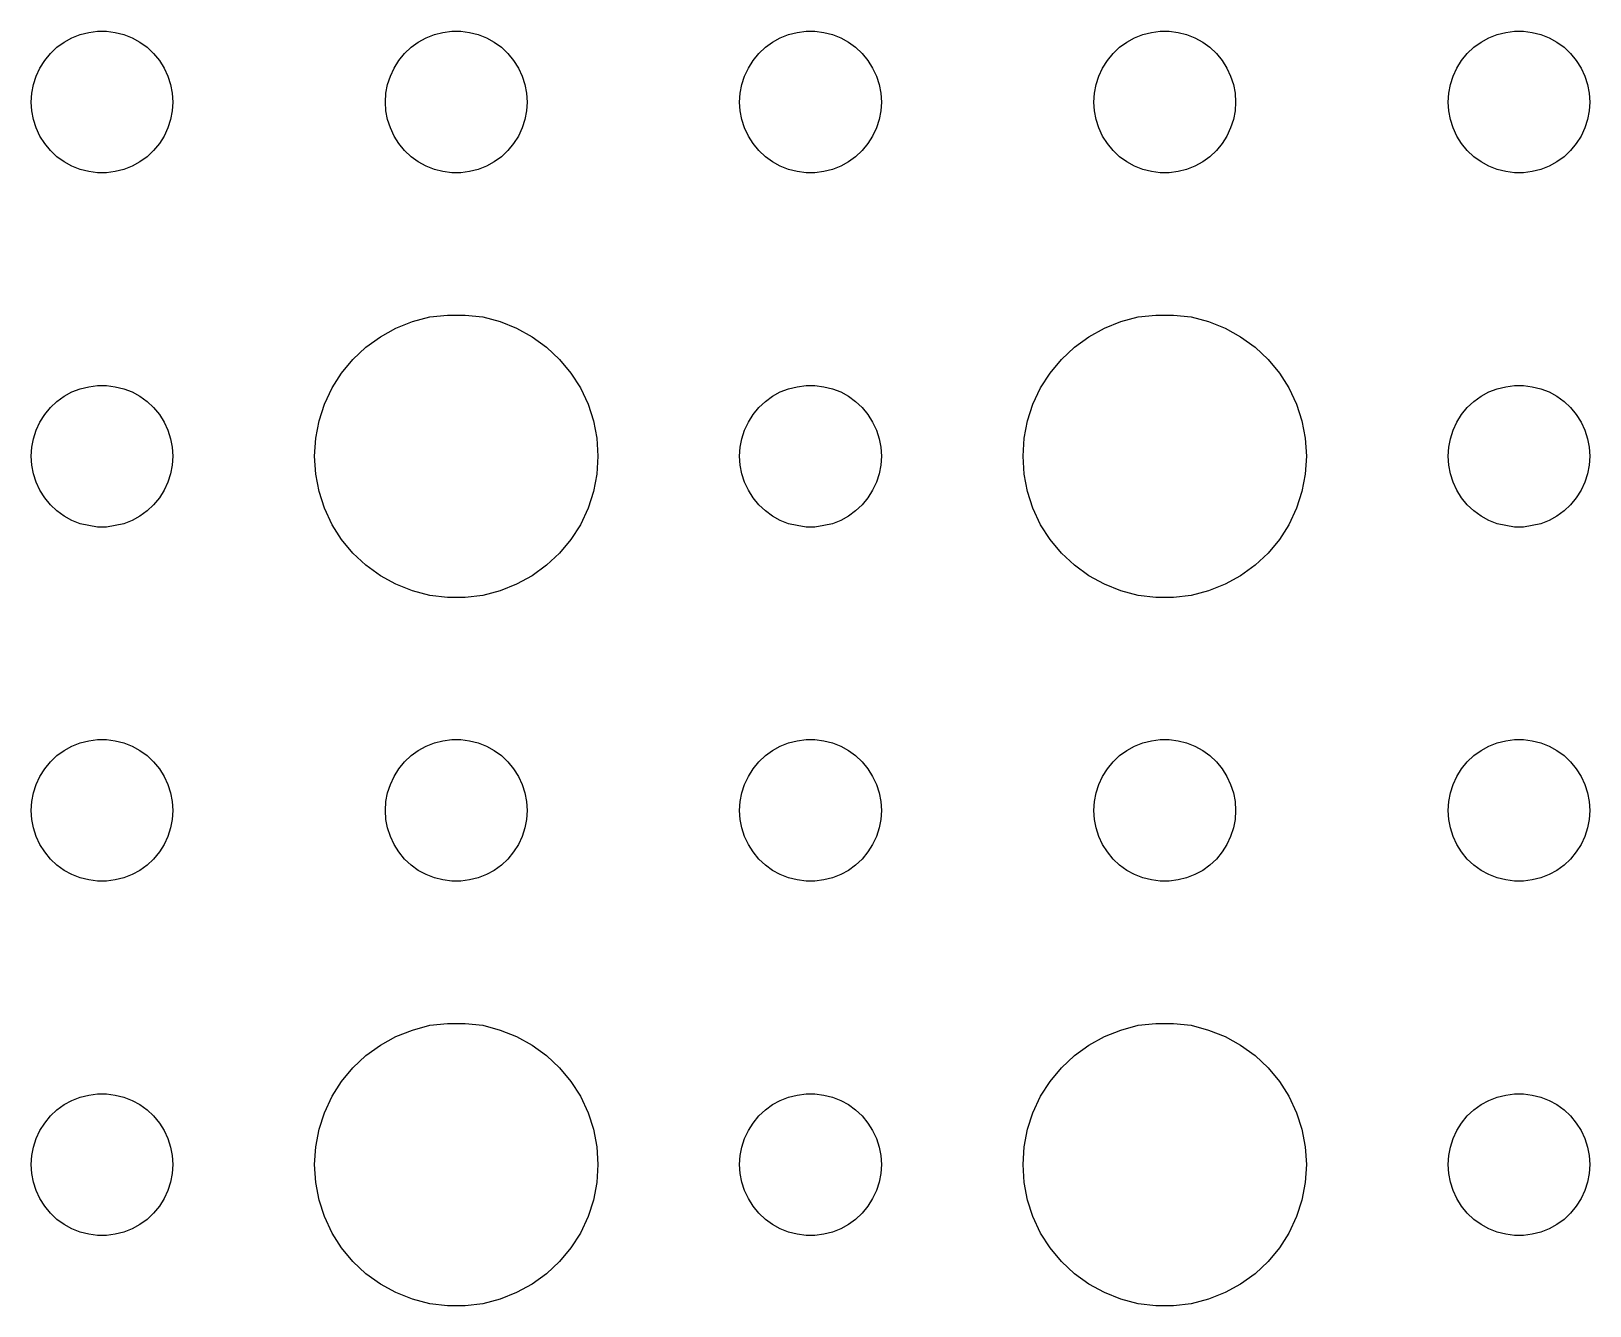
# Model space of a CAD drawing. Header units: metres. Extents: x -134 to 134, y 518 to 1078.
# Drawn here: x -1.5 to 31.5, y 1023.01 to 1050 of the extents above; entities that cross this region are included whole.
import ezdxf

# ---------------------------------------------------------------- set-up
doc = ezdxf.new("R2010")
doc.units = ezdxf.units.M

msp = doc.modelspace()

# ---------------------------------------------------------------- linework, layer by layer
for p, q in [((-0.95613, 1049.66), (-0.80373, 1049.77)), ((-0.80373, 1049.77), (-0.63866, 1049.86)), ((-0.63866, 1049.86), (-0.46352, 1049.93)), ((-0.46352, 1049.93), (-0.28107, 1049.97)), ((-0.28107, 1049.97), (-0.09418, 1050)), ((-0.09418, 1050), (0.09418, 1050)), ((0.09418, 1050), (0.28107, 1049.97)), ((0.28107, 1049.97), (0.46352, 1049.93)), ((0.46352, 1049.93), (0.63866, 1049.86)), ((0.63866, 1049.86), (0.80373, 1049.77)), ((0.80373, 1049.77), (0.95613, 1049.66)), ((6.54385, 1049.66), (6.69626, 1049.77)), ((6.69626, 1049.77), (6.86133, 1049.86)), ((6.86133, 1049.86), (7.03647, 1049.93)), ((7.03647, 1049.93), (7.21892, 1049.97)), ((7.21892, 1049.97), (7.40581, 1050)), ((7.40581, 1050), (7.59418, 1050)), ((7.59418, 1050), (7.78107, 1049.97)), ((7.78107, 1049.97), (7.96352, 1049.93)), ((7.96352, 1049.93), (8.13866, 1049.86)), ((8.13866, 1049.86), (8.30373, 1049.77)), ((8.30373, 1049.77), (8.45613, 1049.66)), ((14.0439, 1049.66), (14.1963, 1049.77)), ((14.1963, 1049.77), (14.3613, 1049.86)), ((14.3613, 1049.86), (14.5365, 1049.93)), ((14.5365, 1049.93), (14.7189, 1049.97)), ((14.7189, 1049.97), (14.9058, 1050)), ((14.9058, 1050), (15.0942, 1050)), ((15.0942, 1050), (15.2811, 1049.97)), ((15.2811, 1049.97), (15.4635, 1049.93)), ((15.4635, 1049.93), (15.6387, 1049.86)), ((15.6387, 1049.86), (15.8037, 1049.77)), ((15.8037, 1049.77), (15.9561, 1049.66)), ((21.5439, 1049.66), (21.6963, 1049.77)), ((21.6963, 1049.77), (21.8613, 1049.86)), ((21.8613, 1049.86), (22.0365, 1049.93)), ((22.0365, 1049.93), (22.2189, 1049.97)), ((22.2189, 1049.97), (22.4058, 1050)), ((22.4058, 1050), (22.5942, 1050)), ((22.5942, 1050), (22.7811, 1049.97)), ((22.7811, 1049.97), (22.9635, 1049.93)), ((22.9635, 1049.93), (23.1387, 1049.86)), ((23.1387, 1049.86), (23.3037, 1049.77)), ((23.3037, 1049.77), (23.4561, 1049.66)), ((29.0439, 1049.66), (29.1963, 1049.77)), ((29.1963, 1049.77), (29.3613, 1049.86)), ((29.3613, 1049.86), (29.5365, 1049.93)), ((29.5365, 1049.93), (29.7189, 1049.97)), ((29.7189, 1049.97), (29.9058, 1050)), ((29.9058, 1050), (30.0942, 1050)), ((30.0942, 1050), (30.2811, 1049.97)), ((30.2811, 1049.97), (30.4635, 1049.93)), ((30.4635, 1049.93), (30.6387, 1049.86)), ((30.6387, 1049.86), (30.8037, 1049.77)), ((30.8037, 1049.77), (30.9561, 1049.66)), ((-1.21352, 1049.38), (-1.09344, 1049.53)), ((-1.09344, 1049.53), (-0.95613, 1049.66)), ((0.95613, 1049.66), (1.09344, 1049.53)), ((1.09344, 1049.53), (1.21352, 1049.38)), ((6.28647, 1049.38), (6.40654, 1049.53)), ((6.40654, 1049.53), (6.54385, 1049.66)), ((8.45613, 1049.66), (8.59344, 1049.53)), ((8.59344, 1049.53), (8.71352, 1049.38)), ((13.7865, 1049.38), (13.9065, 1049.53)), ((13.9065, 1049.53), (14.0439, 1049.66)), ((15.9561, 1049.66), (16.0934, 1049.53)), ((16.0934, 1049.53), (16.2135, 1049.38)), ((21.2865, 1049.38), (21.4065, 1049.53)), ((21.4065, 1049.53), (21.5439, 1049.66)), ((23.4561, 1049.66), (23.5934, 1049.53)), ((23.5934, 1049.53), (23.7135, 1049.38)), ((28.7865, 1049.38), (28.9065, 1049.53)), ((28.9065, 1049.53), (29.0439, 1049.66)), ((30.9561, 1049.66), (31.0934, 1049.53)), ((31.0934, 1049.53), (31.2135, 1049.38)), ((-1.39465, 1049.05), (-1.31445, 1049.22)), ((-1.31445, 1049.22), (-1.21352, 1049.38)), ((1.21352, 1049.38), (1.31445, 1049.22)), ((1.31445, 1049.22), (1.39465, 1049.05)), ((6.10533, 1049.05), (6.18553, 1049.22)), ((6.18553, 1049.22), (6.28647, 1049.38)), ((8.71352, 1049.38), (8.81445, 1049.22)), ((8.81445, 1049.22), (8.89465, 1049.05)), ((13.6053, 1049.05), (13.6855, 1049.22)), ((13.6855, 1049.22), (13.7865, 1049.38)), ((16.2135, 1049.38), (16.3145, 1049.22)), ((16.3145, 1049.22), (16.3947, 1049.05)), ((21.1053, 1049.05), (21.1855, 1049.22)), ((21.1855, 1049.22), (21.2865, 1049.38)), ((23.7135, 1049.38), (23.8145, 1049.22)), ((23.8145, 1049.22), (23.8947, 1049.05)), ((28.6053, 1049.05), (28.6855, 1049.22)), ((28.6855, 1049.22), (28.7865, 1049.38)), ((31.2135, 1049.38), (31.3145, 1049.22)), ((31.3145, 1049.22), (31.3947, 1049.05)), ((-1.48816, 1048.69), (-1.45287, 1048.87)), ((-1.45287, 1048.87), (-1.39465, 1049.05)), ((1.39465, 1049.05), (1.45287, 1048.87)), ((1.45287, 1048.87), (1.48816, 1048.69)), ((6.01183, 1048.69), (6.04712, 1048.87)), ((6.04712, 1048.87), (6.10533, 1049.05)), ((8.89465, 1049.05), (8.95287, 1048.87)), ((8.95287, 1048.87), (8.98816, 1048.69)), ((13.5118, 1048.69), (13.5471, 1048.87)), ((13.5471, 1048.87), (13.6053, 1049.05)), ((16.3947, 1049.05), (16.4529, 1048.87)), ((16.4529, 1048.87), (16.4882, 1048.69)), ((21.0118, 1048.69), (21.0471, 1048.87)), ((21.0471, 1048.87), (21.1053, 1049.05)), ((23.8947, 1049.05), (23.9529, 1048.87)), ((23.9529, 1048.87), (23.9882, 1048.69)), ((28.5118, 1048.69), (28.5471, 1048.87)), ((28.5471, 1048.87), (28.6053, 1049.05)), ((31.3947, 1049.05), (31.4529, 1048.87)), ((31.4529, 1048.87), (31.4882, 1048.69)), ((-1.5, 1048.5), (-1.48816, 1048.69)), ((-1.48816, 1048.31), (-1.5, 1048.5)), ((1.48816, 1048.69), (1.5, 1048.5)), ((1.5, 1048.5), (1.48816, 1048.31)), ((6, 1048.5), (6.01183, 1048.69)), ((6.01183, 1048.31), (6, 1048.5)), ((8.98816, 1048.69), (9, 1048.5)), ((9, 1048.5), (8.98816, 1048.31)), ((13.5, 1048.5), (13.5118, 1048.69)), ((13.5118, 1048.31), (13.5, 1048.5)), ((16.4882, 1048.69), (16.5, 1048.5)), ((16.5, 1048.5), (16.4882, 1048.31)), ((21, 1048.5), (21.0118, 1048.69)), ((21.0118, 1048.31), (21, 1048.5)), ((23.9882, 1048.69), (24, 1048.5)), ((24, 1048.5), (23.9882, 1048.31)), ((28.5, 1048.5), (28.5118, 1048.69)), ((28.5118, 1048.31), (28.5, 1048.5)), ((31.4882, 1048.69), (31.5, 1048.5)), ((31.5, 1048.5), (31.4882, 1048.31)), ((-1.45287, 1048.13), (-1.48816, 1048.31)), ((-1.39465, 1047.95), (-1.45287, 1048.13)), ((1.45287, 1048.13), (1.39465, 1047.95)), ((1.48816, 1048.31), (1.45287, 1048.13)), ((6.04712, 1048.13), (6.01183, 1048.31)), ((6.10533, 1047.95), (6.04712, 1048.13)), ((8.95287, 1048.13), (8.89465, 1047.95)), ((8.98816, 1048.31), (8.95287, 1048.13)), ((13.5471, 1048.13), (13.5118, 1048.31)), ((13.6053, 1047.95), (13.5471, 1048.13)), ((16.4529, 1048.13), (16.3947, 1047.95)), ((16.4882, 1048.31), (16.4529, 1048.13)), ((21.0471, 1048.13), (21.0118, 1048.31)), ((21.1053, 1047.95), (21.0471, 1048.13)), ((23.9529, 1048.13), (23.8947, 1047.95)), ((23.9882, 1048.31), (23.9529, 1048.13)), ((28.5471, 1048.13), (28.5118, 1048.31)), ((28.6053, 1047.95), (28.5471, 1048.13)), ((31.4529, 1048.13), (31.3947, 1047.95)), ((31.4882, 1048.31), (31.4529, 1048.13)), ((-1.31445, 1047.78), (-1.39465, 1047.95)), ((-1.21352, 1047.62), (-1.31445, 1047.78)), ((1.31445, 1047.78), (1.21352, 1047.62)), ((1.39465, 1047.95), (1.31445, 1047.78)), ((6.18553, 1047.78), (6.10533, 1047.95)), ((6.28647, 1047.62), (6.18553, 1047.78)), ((8.81445, 1047.78), (8.71352, 1047.62)), ((8.89465, 1047.95), (8.81445, 1047.78)), ((13.6855, 1047.78), (13.6053, 1047.95)), ((13.7865, 1047.62), (13.6855, 1047.78)), ((16.3145, 1047.78), (16.2135, 1047.62)), ((16.3947, 1047.95), (16.3145, 1047.78)), ((21.1855, 1047.78), (21.1053, 1047.95)), ((21.2865, 1047.62), (21.1855, 1047.78)), ((23.8145, 1047.78), (23.7135, 1047.62)), ((23.8947, 1047.95), (23.8145, 1047.78)), ((28.6855, 1047.78), (28.6053, 1047.95)), ((28.7865, 1047.62), (28.6855, 1047.78)), ((31.3145, 1047.78), (31.2135, 1047.62)), ((31.3947, 1047.95), (31.3145, 1047.78)), ((-1.09344, 1047.47), (-1.21352, 1047.62)), ((-0.95613, 1047.34), (-1.09344, 1047.47)), ((1.09344, 1047.47), (0.95613, 1047.34)), ((1.21352, 1047.62), (1.09344, 1047.47)), ((6.40654, 1047.47), (6.28647, 1047.62)), ((6.54385, 1047.34), (6.40654, 1047.47)), ((8.59344, 1047.47), (8.45613, 1047.34)), ((8.71352, 1047.62), (8.59344, 1047.47)), ((13.9065, 1047.47), (13.7865, 1047.62)), ((14.0439, 1047.34), (13.9065, 1047.47)), ((16.0934, 1047.47), (15.9561, 1047.34)), ((16.2135, 1047.62), (16.0934, 1047.47)), ((21.4065, 1047.47), (21.2865, 1047.62)), ((21.5439, 1047.34), (21.4065, 1047.47)), ((23.5934, 1047.47), (23.4561, 1047.34)), ((23.7135, 1047.62), (23.5934, 1047.47)), ((28.9065, 1047.47), (28.7865, 1047.62)), ((29.0439, 1047.34), (28.9065, 1047.47)), ((31.0934, 1047.47), (30.9561, 1047.34)), ((31.2135, 1047.62), (31.0934, 1047.47)), ((-0.80373, 1047.23), (-0.95613, 1047.34)), ((-0.63866, 1047.14), (-0.80373, 1047.23)), ((-0.46352, 1047.07), (-0.63866, 1047.14)), ((0.63866, 1047.14), (0.46352, 1047.07)), ((0.80373, 1047.23), (0.63866, 1047.14)), ((0.95613, 1047.34), (0.80373, 1047.23)), ((6.69626, 1047.23), (6.54385, 1047.34)), ((6.86133, 1047.14), (6.69626, 1047.23)), ((7.03647, 1047.07), (6.86133, 1047.14)), ((8.13866, 1047.14), (7.96352, 1047.07)), ((8.30373, 1047.23), (8.13866, 1047.14)), ((8.45613, 1047.34), (8.30373, 1047.23)), ((14.1963, 1047.23), (14.0439, 1047.34)), ((14.3613, 1047.14), (14.1963, 1047.23)), ((14.5365, 1047.07), (14.3613, 1047.14)), ((15.6387, 1047.14), (15.4635, 1047.07)), ((15.8037, 1047.23), (15.6387, 1047.14)), ((15.9561, 1047.34), (15.8037, 1047.23)), ((21.6963, 1047.23), (21.5439, 1047.34)), ((21.8613, 1047.14), (21.6963, 1047.23)), ((22.0365, 1047.07), (21.8613, 1047.14)), ((23.1387, 1047.14), (22.9635, 1047.07)), ((23.3037, 1047.23), (23.1387, 1047.14)), ((23.4561, 1047.34), (23.3037, 1047.23)), ((29.1963, 1047.23), (29.0439, 1047.34)), ((29.3613, 1047.14), (29.1963, 1047.23)), ((29.5365, 1047.07), (29.3613, 1047.14)), ((30.6387, 1047.14), (30.4635, 1047.07)), ((30.8037, 1047.23), (30.6387, 1047.14)), ((30.9561, 1047.34), (30.8037, 1047.23)), ((-0.28107, 1047.03), (-0.46352, 1047.07)), ((-0.09418, 1047), (-0.28107, 1047.03)), ((0.09418, 1047), (-0.09418, 1047)), ((0.28107, 1047.03), (0.09418, 1047)), ((0.46352, 1047.07), (0.28107, 1047.03)), ((7.21892, 1047.03), (7.03647, 1047.07)), ((7.40581, 1047), (7.21892, 1047.03)), ((7.59418, 1047), (7.40581, 1047)), ((7.78107, 1047.03), (7.59418, 1047)), ((7.96352, 1047.07), (7.78107, 1047.03)), ((14.7189, 1047.03), (14.5365, 1047.07)), ((14.9058, 1047), (14.7189, 1047.03)), ((15.0942, 1047), (14.9058, 1047)), ((15.2811, 1047.03), (15.0942, 1047)), ((15.4635, 1047.07), (15.2811, 1047.03)), ((22.2189, 1047.03), (22.0365, 1047.07)), ((22.4058, 1047), (22.2189, 1047.03)), ((22.5942, 1047), (22.4058, 1047)), ((22.7811, 1047.03), (22.5942, 1047)), ((22.9635, 1047.07), (22.7811, 1047.03)), ((29.7189, 1047.03), (29.5365, 1047.07)), ((29.9058, 1047), (29.7189, 1047.03)), ((30.0942, 1047), (29.9058, 1047)), ((30.2811, 1047.03), (30.0942, 1047)), ((30.4635, 1047.07), (30.2811, 1047.03)), ((6.22266, 1043.71), (6.57294, 1043.85)), ((6.57294, 1043.85), (6.93785, 1043.95)), ((6.93785, 1043.95), (7.31161, 1043.99)), ((7.31161, 1043.99), (7.68837, 1043.99)), ((7.68837, 1043.99), (8.06213, 1043.95)), ((8.06213, 1043.95), (8.42705, 1043.85)), ((8.42705, 1043.85), (8.77733, 1043.71)), ((21.2227, 1043.71), (21.5729, 1043.85)), ((21.5729, 1043.85), (21.9379, 1043.95)), ((21.9379, 1043.95), (22.3116, 1043.99)), ((22.3116, 1043.99), (22.6884, 1043.99)), ((22.6884, 1043.99), (23.0621, 1043.95)), ((23.0621, 1043.95), (23.427, 1043.85)), ((23.427, 1043.85), (23.7773, 1043.71)), ((5.58772, 1043.31), (5.89252, 1043.53)), ((5.89252, 1043.53), (6.22266, 1043.71)), ((8.77733, 1043.71), (9.10747, 1043.53)), ((9.10747, 1043.53), (9.41226, 1043.31)), ((20.5877, 1043.31), (20.8925, 1043.53)), ((20.8925, 1043.53), (21.2227, 1043.71)), ((23.7773, 1043.71), (24.1075, 1043.53)), ((24.1075, 1043.53), (24.4123, 1043.31)), ((5.31308, 1043.05), (5.58772, 1043.31)), ((9.41226, 1043.31), (9.6869, 1043.05)), ((20.3131, 1043.05), (20.5877, 1043.31)), ((24.4123, 1043.31), (24.6869, 1043.05)), ((5.07294, 1042.76), (5.31308, 1043.05)), ((9.6869, 1043.05), (9.92705, 1042.76)), ((20.0729, 1042.76), (20.3131, 1043.05)), ((24.6869, 1043.05), (24.927, 1042.76)), ((-0.46352, 1042.43), (-0.28107, 1042.47)), ((-0.28107, 1042.47), (-0.09418, 1042.5)), ((-0.09418, 1042.5), (0.09418, 1042.5)), ((0.09418, 1042.5), (0.28107, 1042.47)), ((0.28107, 1042.47), (0.46352, 1042.43)), ((4.87108, 1042.45), (5.07294, 1042.76)), ((9.92705, 1042.76), (10.1289, 1042.45)), ((14.5365, 1042.43), (14.7189, 1042.47)), ((14.7189, 1042.47), (14.9058, 1042.5)), ((14.9058, 1042.5), (15.0942, 1042.5)), ((15.0942, 1042.5), (15.2811, 1042.47)), ((15.2811, 1042.47), (15.4635, 1042.43)), ((19.8711, 1042.45), (20.0729, 1042.76)), ((24.927, 1042.76), (25.1289, 1042.45)), ((29.5365, 1042.43), (29.7189, 1042.47)), ((29.7189, 1042.47), (29.9058, 1042.5)), ((29.9058, 1042.5), (30.0942, 1042.5)), ((30.0942, 1042.5), (30.2811, 1042.47)), ((30.2811, 1042.47), (30.4635, 1042.43)), ((-1.09344, 1042.03), (-0.95613, 1042.16)), ((-0.95613, 1042.16), (-0.80373, 1042.27)), ((-0.80373, 1042.27), (-0.63866, 1042.36)), ((-0.63866, 1042.36), (-0.46352, 1042.43)), ((0.46352, 1042.43), (0.63866, 1042.36)), ((0.63866, 1042.36), (0.80373, 1042.27)), ((0.80373, 1042.27), (0.95613, 1042.16)), ((0.95613, 1042.16), (1.09344, 1042.03)), ((4.71066, 1042.1), (4.87108, 1042.45)), ((10.1289, 1042.45), (10.2893, 1042.1)), ((13.9065, 1042.03), (14.0439, 1042.16)), ((14.0439, 1042.16), (14.1963, 1042.27)), ((14.1963, 1042.27), (14.3613, 1042.36)), ((14.3613, 1042.36), (14.5365, 1042.43)), ((15.4635, 1042.43), (15.6387, 1042.36)), ((15.6387, 1042.36), (15.8037, 1042.27)), ((15.8037, 1042.27), (15.9561, 1042.16)), ((15.9561, 1042.16), (16.0934, 1042.03)), ((19.7107, 1042.1), (19.8711, 1042.45)), ((25.1289, 1042.45), (25.2893, 1042.1)), ((28.9065, 1042.03), (29.0439, 1042.16)), ((29.0439, 1042.16), (29.1963, 1042.27)), ((29.1963, 1042.27), (29.3613, 1042.36)), ((29.3613, 1042.36), (29.5365, 1042.43)), ((30.4635, 1042.43), (30.6387, 1042.36)), ((30.6387, 1042.36), (30.8037, 1042.27)), ((30.8037, 1042.27), (30.9561, 1042.16)), ((30.9561, 1042.16), (31.0934, 1042.03)), ((-1.31445, 1041.72), (-1.21352, 1041.88)), ((-1.21352, 1041.88), (-1.09344, 1042.03)), ((1.09344, 1042.03), (1.21352, 1041.88)), ((1.21352, 1041.88), (1.31445, 1041.72)), ((4.59424, 1041.75), (4.71066, 1042.1)), ((10.2893, 1042.1), (10.4057, 1041.75)), ((13.6855, 1041.72), (13.7865, 1041.88)), ((13.7865, 1041.88), (13.9065, 1042.03)), ((16.0934, 1042.03), (16.2135, 1041.88)), ((16.2135, 1041.88), (16.3145, 1041.72)), ((19.5942, 1041.75), (19.7107, 1042.1)), ((25.2893, 1042.1), (25.4057, 1041.75)), ((28.6855, 1041.72), (28.7865, 1041.88)), ((28.7865, 1041.88), (28.9065, 1042.03)), ((31.0934, 1042.03), (31.2135, 1041.88)), ((31.2135, 1041.88), (31.3145, 1041.72)), ((-1.45287, 1041.37), (-1.39465, 1041.55)), ((-1.39465, 1041.55), (-1.31445, 1041.72)), ((1.31445, 1041.72), (1.39465, 1041.55)), ((1.39465, 1041.55), (1.45287, 1041.37)), ((4.52365, 1041.38), (4.59424, 1041.75)), ((10.4057, 1041.75), (10.4763, 1041.38)), ((13.5471, 1041.37), (13.6053, 1041.55)), ((13.6053, 1041.55), (13.6855, 1041.72)), ((16.3145, 1041.72), (16.3947, 1041.55)), ((16.3947, 1041.55), (16.4529, 1041.37)), ((19.5237, 1041.38), (19.5942, 1041.75)), ((25.4057, 1041.75), (25.4763, 1041.38)), ((28.5471, 1041.37), (28.6053, 1041.55)), ((28.6053, 1041.55), (28.6855, 1041.72)), ((31.3145, 1041.72), (31.3947, 1041.55)), ((31.3947, 1041.55), (31.4529, 1041.37)), ((-1.5, 1041), (-1.48816, 1041.19)), ((-1.48816, 1041.19), (-1.45287, 1041.37)), ((1.45287, 1041.37), (1.48816, 1041.19)), ((1.48816, 1041.19), (1.5, 1041)), ((4.5, 1041), (4.52365, 1041.38)), ((10.4763, 1041.38), (10.5, 1041)), ((13.5, 1041), (13.5118, 1041.19)), ((13.5118, 1041.19), (13.5471, 1041.37)), ((16.4529, 1041.37), (16.4882, 1041.19)), ((16.4882, 1041.19), (16.5, 1041)), ((19.5, 1041), (19.5237, 1041.38)), ((25.4763, 1041.38), (25.5, 1041)), ((28.5, 1041), (28.5118, 1041.19)), ((28.5118, 1041.19), (28.5471, 1041.37)), ((31.4529, 1041.37), (31.4882, 1041.19)), ((31.4882, 1041.19), (31.5, 1041)), ((-1.48816, 1040.81), (-1.5, 1041)), ((1.5, 1041), (1.48816, 1040.81)), ((4.52365, 1040.62), (4.5, 1041)), ((10.5, 1041), (10.4763, 1040.62)), ((13.5118, 1040.81), (13.5, 1041)), ((16.5, 1041), (16.4882, 1040.81)), ((19.5237, 1040.62), (19.5, 1041)), ((25.5, 1041), (25.4763, 1040.62)), ((28.5118, 1040.81), (28.5, 1041)), ((31.5, 1041), (31.4882, 1040.81)), ((-1.45287, 1040.63), (-1.48816, 1040.81)), ((-1.39465, 1040.45), (-1.45287, 1040.63)), ((1.45287, 1040.63), (1.39465, 1040.45)), ((1.48816, 1040.81), (1.45287, 1040.63)), ((4.59424, 1040.25), (4.52365, 1040.62)), ((10.4763, 1040.62), (10.4057, 1040.25)), ((13.5471, 1040.63), (13.5118, 1040.81)), ((13.6053, 1040.45), (13.5471, 1040.63)), ((16.4529, 1040.63), (16.3947, 1040.45)), ((16.4882, 1040.81), (16.4529, 1040.63)), ((19.5942, 1040.25), (19.5237, 1040.62)), ((25.4763, 1040.62), (25.4057, 1040.25)), ((28.5471, 1040.63), (28.5118, 1040.81)), ((28.6053, 1040.45), (28.5471, 1040.63)), ((31.4529, 1040.63), (31.3947, 1040.45)), ((31.4882, 1040.81), (31.4529, 1040.63)), ((-1.31445, 1040.28), (-1.39465, 1040.45)), ((-1.21352, 1040.12), (-1.31445, 1040.28)), ((1.31445, 1040.28), (1.21352, 1040.12)), ((1.39465, 1040.45), (1.31445, 1040.28)), ((4.71066, 1039.9), (4.59424, 1040.25)), ((10.4057, 1040.25), (10.2893, 1039.9)), ((13.6855, 1040.28), (13.6053, 1040.45)), ((13.7865, 1040.12), (13.6855, 1040.28)), ((16.3145, 1040.28), (16.2135, 1040.12)), ((16.3947, 1040.45), (16.3145, 1040.28)), ((19.7107, 1039.9), (19.5942, 1040.25)), ((25.4057, 1040.25), (25.2893, 1039.9)), ((28.6855, 1040.28), (28.6053, 1040.45)), ((28.7865, 1040.12), (28.6855, 1040.28)), ((31.3145, 1040.28), (31.2135, 1040.12)), ((31.3947, 1040.45), (31.3145, 1040.28)), ((-1.09344, 1039.97), (-1.21352, 1040.12)), ((-0.95613, 1039.84), (-1.09344, 1039.97)), ((-0.80373, 1039.73), (-0.95613, 1039.84)), ((0.95613, 1039.84), (0.80373, 1039.73)), ((1.09344, 1039.97), (0.95613, 1039.84)), ((1.21352, 1040.12), (1.09344, 1039.97)), ((4.87108, 1039.55), (4.71066, 1039.9)), ((10.2893, 1039.9), (10.1289, 1039.55)), ((13.9065, 1039.97), (13.7865, 1040.12)), ((14.0439, 1039.84), (13.9065, 1039.97)), ((14.1963, 1039.73), (14.0439, 1039.84)), ((15.9561, 1039.84), (15.8037, 1039.73)), ((16.0934, 1039.97), (15.9561, 1039.84)), ((16.2135, 1040.12), (16.0934, 1039.97)), ((19.8711, 1039.55), (19.7107, 1039.9)), ((25.2893, 1039.9), (25.1289, 1039.55)), ((28.9065, 1039.97), (28.7865, 1040.12)), ((29.0439, 1039.84), (28.9065, 1039.97)), ((29.1963, 1039.73), (29.0439, 1039.84)), ((30.9561, 1039.84), (30.8037, 1039.73)), ((31.0934, 1039.97), (30.9561, 1039.84)), ((31.2135, 1040.12), (31.0934, 1039.97)), ((-0.63866, 1039.64), (-0.80373, 1039.73)), ((-0.46352, 1039.57), (-0.63866, 1039.64)), ((-0.28107, 1039.53), (-0.46352, 1039.57)), ((-0.09418, 1039.5), (-0.28107, 1039.53)), ((0.09418, 1039.5), (-0.09418, 1039.5)), ((0.28107, 1039.53), (0.09418, 1039.5)), ((0.46352, 1039.57), (0.28107, 1039.53)), ((0.63866, 1039.64), (0.46352, 1039.57)), ((0.80373, 1039.73), (0.63866, 1039.64)), ((5.07294, 1039.24), (4.87108, 1039.55)), ((10.1289, 1039.55), (9.92705, 1039.24)), ((14.3613, 1039.64), (14.1963, 1039.73)), ((14.5365, 1039.57), (14.3613, 1039.64)), ((14.7189, 1039.53), (14.5365, 1039.57)), ((14.9058, 1039.5), (14.7189, 1039.53)), ((15.0942, 1039.5), (14.9058, 1039.5)), ((15.2811, 1039.53), (15.0942, 1039.5)), ((15.4635, 1039.57), (15.2811, 1039.53)), ((15.6387, 1039.64), (15.4635, 1039.57)), ((15.8037, 1039.73), (15.6387, 1039.64)), ((20.0729, 1039.24), (19.8711, 1039.55)), ((25.1289, 1039.55), (24.927, 1039.24)), ((29.3613, 1039.64), (29.1963, 1039.73)), ((29.5365, 1039.57), (29.3613, 1039.64)), ((29.7189, 1039.53), (29.5365, 1039.57)), ((29.9058, 1039.5), (29.7189, 1039.53)), ((30.0942, 1039.5), (29.9058, 1039.5)), ((30.2811, 1039.53), (30.0942, 1039.5)), ((30.4635, 1039.57), (30.2811, 1039.53)), ((30.6387, 1039.64), (30.4635, 1039.57)), ((30.8037, 1039.73), (30.6387, 1039.64)), ((5.31308, 1038.95), (5.07294, 1039.24)), ((9.92705, 1039.24), (9.6869, 1038.95)), ((20.3131, 1038.95), (20.0729, 1039.24)), ((24.927, 1039.24), (24.6869, 1038.95)), ((5.58772, 1038.69), (5.31308, 1038.95)), ((9.6869, 1038.95), (9.41226, 1038.69)), ((20.5877, 1038.69), (20.3131, 1038.95)), ((24.6869, 1038.95), (24.4123, 1038.69)), ((5.89252, 1038.47), (5.58772, 1038.69)), ((9.41226, 1038.69), (9.10747, 1038.47)), ((20.8925, 1038.47), (20.5877, 1038.69)), ((24.4123, 1038.69), (24.1075, 1038.47)), ((6.22266, 1038.29), (5.89252, 1038.47)), ((6.57294, 1038.15), (6.22266, 1038.29)), ((8.77733, 1038.29), (8.42705, 1038.15)), ((9.10747, 1038.47), (8.77733, 1038.29)), ((21.2227, 1038.29), (20.8925, 1038.47)), ((21.5729, 1038.15), (21.2227, 1038.29)), ((23.7773, 1038.29), (23.427, 1038.15)), ((24.1075, 1038.47), (23.7773, 1038.29)), ((6.93785, 1038.05), (6.57294, 1038.15)), ((7.31161, 1038.01), (6.93785, 1038.05)), ((7.68837, 1038.01), (7.31161, 1038.01)), ((8.06213, 1038.05), (7.68837, 1038.01)), ((8.42705, 1038.15), (8.06213, 1038.05)), ((21.9379, 1038.05), (21.5729, 1038.15)), ((22.3116, 1038.01), (21.9379, 1038.05)), ((22.6884, 1038.01), (22.3116, 1038.01)), ((23.0621, 1038.05), (22.6884, 1038.01)), ((23.427, 1038.15), (23.0621, 1038.05)), ((-0.63866, 1034.86), (-0.46352, 1034.93)), ((-0.46352, 1034.93), (-0.28107, 1034.97)), ((-0.28107, 1034.97), (-0.09418, 1035)), ((-0.09418, 1035), (0.09418, 1035)), ((0.09418, 1035), (0.28107, 1034.97)), ((0.28107, 1034.97), (0.46352, 1034.93)), ((0.46352, 1034.93), (0.63866, 1034.86)), ((6.86133, 1034.86), (7.03647, 1034.93)), ((7.03647, 1034.93), (7.21892, 1034.97)), ((7.21892, 1034.97), (7.40581, 1035)), ((7.40581, 1035), (7.59418, 1035)), ((7.59418, 1035), (7.78107, 1034.97)), ((7.78107, 1034.97), (7.96352, 1034.93)), ((7.96352, 1034.93), (8.13866, 1034.86)), ((14.3613, 1034.86), (14.5365, 1034.93)), ((14.5365, 1034.93), (14.7189, 1034.97)), ((14.7189, 1034.97), (14.9058, 1035)), ((14.9058, 1035), (15.0942, 1035)), ((15.0942, 1035), (15.2811, 1034.97)), ((15.2811, 1034.97), (15.4635, 1034.93)), ((15.4635, 1034.93), (15.6387, 1034.86)), ((21.8613, 1034.86), (22.0365, 1034.93)), ((22.0365, 1034.93), (22.2189, 1034.97)), ((22.2189, 1034.97), (22.4058, 1035)), ((22.4058, 1035), (22.5942, 1035)), ((22.5942, 1035), (22.7811, 1034.97)), ((22.7811, 1034.97), (22.9635, 1034.93)), ((22.9635, 1034.93), (23.1387, 1034.86)), ((29.3613, 1034.86), (29.5365, 1034.93)), ((29.5365, 1034.93), (29.7189, 1034.97)), ((29.7189, 1034.97), (29.9058, 1035)), ((29.9058, 1035), (30.0942, 1035)), ((30.0942, 1035), (30.2811, 1034.97)), ((30.2811, 1034.97), (30.4635, 1034.93)), ((30.4635, 1034.93), (30.6387, 1034.86)), ((-1.09344, 1034.53), (-0.95613, 1034.66)), ((-0.95613, 1034.66), (-0.80373, 1034.77)), ((-0.80373, 1034.77), (-0.63866, 1034.86)), ((0.63866, 1034.86), (0.80373, 1034.77)), ((0.80373, 1034.77), (0.95613, 1034.66)), ((0.95613, 1034.66), (1.09344, 1034.53)), ((6.40654, 1034.53), (6.54385, 1034.66)), ((6.54385, 1034.66), (6.69626, 1034.77)), ((6.69626, 1034.77), (6.86133, 1034.86)), ((8.13866, 1034.86), (8.30373, 1034.77)), ((8.30373, 1034.77), (8.45613, 1034.66)), ((8.45613, 1034.66), (8.59344, 1034.53)), ((13.9065, 1034.53), (14.0439, 1034.66)), ((14.0439, 1034.66), (14.1963, 1034.77)), ((14.1963, 1034.77), (14.3613, 1034.86)), ((15.6387, 1034.86), (15.8037, 1034.77)), ((15.8037, 1034.77), (15.9561, 1034.66)), ((15.9561, 1034.66), (16.0934, 1034.53)), ((21.4065, 1034.53), (21.5439, 1034.66)), ((21.5439, 1034.66), (21.6963, 1034.77)), ((21.6963, 1034.77), (21.8613, 1034.86)), ((23.1387, 1034.86), (23.3037, 1034.77)), ((23.3037, 1034.77), (23.4561, 1034.66)), ((23.4561, 1034.66), (23.5934, 1034.53)), ((28.9065, 1034.53), (29.0439, 1034.66)), ((29.0439, 1034.66), (29.1963, 1034.77)), ((29.1963, 1034.77), (29.3613, 1034.86)), ((30.6387, 1034.86), (30.8037, 1034.77)), ((30.8037, 1034.77), (30.9561, 1034.66)), ((30.9561, 1034.66), (31.0934, 1034.53)), ((-1.39465, 1034.05), (-1.31445, 1034.22)), ((-1.31445, 1034.22), (-1.21352, 1034.38)), ((-1.21352, 1034.38), (-1.09344, 1034.53)), ((1.09344, 1034.53), (1.21352, 1034.38)), ((1.21352, 1034.38), (1.31445, 1034.22)), ((1.31445, 1034.22), (1.39465, 1034.05)), ((6.10533, 1034.05), (6.18553, 1034.22)), ((6.18553, 1034.22), (6.28647, 1034.38)), ((6.28647, 1034.38), (6.40654, 1034.53)), ((8.59344, 1034.53), (8.71352, 1034.38)), ((8.71352, 1034.38), (8.81445, 1034.22)), ((8.81445, 1034.22), (8.89465, 1034.05)), ((13.6053, 1034.05), (13.6855, 1034.22)), ((13.6855, 1034.22), (13.7865, 1034.38)), ((13.7865, 1034.38), (13.9065, 1034.53)), ((16.0934, 1034.53), (16.2135, 1034.38)), ((16.2135, 1034.38), (16.3145, 1034.22)), ((16.3145, 1034.22), (16.3947, 1034.05)), ((21.1053, 1034.05), (21.1855, 1034.22)), ((21.1855, 1034.22), (21.2865, 1034.38)), ((21.2865, 1034.38), (21.4065, 1034.53)), ((23.5934, 1034.53), (23.7135, 1034.38)), ((23.7135, 1034.38), (23.8145, 1034.22)), ((23.8145, 1034.22), (23.8947, 1034.05)), ((28.6053, 1034.05), (28.6855, 1034.22)), ((28.6855, 1034.22), (28.7865, 1034.38)), ((28.7865, 1034.38), (28.9065, 1034.53)), ((31.0934, 1034.53), (31.2135, 1034.38)), ((31.2135, 1034.38), (31.3145, 1034.22)), ((31.3145, 1034.22), (31.3947, 1034.05)), ((-1.45287, 1033.87), (-1.39465, 1034.05)), ((1.39465, 1034.05), (1.45287, 1033.87)), ((6.04712, 1033.87), (6.10533, 1034.05)), ((8.89465, 1034.05), (8.95287, 1033.87)), ((13.5471, 1033.87), (13.6053, 1034.05)), ((16.3947, 1034.05), (16.4529, 1033.87)), ((21.0471, 1033.87), (21.1053, 1034.05)), ((23.8947, 1034.05), (23.9529, 1033.87)), ((28.5471, 1033.87), (28.6053, 1034.05)), ((31.3947, 1034.05), (31.4529, 1033.87)), ((-1.5, 1033.5), (-1.48816, 1033.69)), ((-1.48816, 1033.69), (-1.45287, 1033.87)), ((1.45287, 1033.87), (1.48816, 1033.69)), ((1.48816, 1033.69), (1.5, 1033.5)), ((6, 1033.5), (6.01183, 1033.69)), ((6.01183, 1033.69), (6.04712, 1033.87)), ((8.95287, 1033.87), (8.98816, 1033.69)), ((8.98816, 1033.69), (9, 1033.5)), ((13.5, 1033.5), (13.5118, 1033.69)), ((13.5118, 1033.69), (13.5471, 1033.87)), ((16.4529, 1033.87), (16.4882, 1033.69)), ((16.4882, 1033.69), (16.5, 1033.5)), ((21, 1033.5), (21.0118, 1033.69)), ((21.0118, 1033.69), (21.0471, 1033.87)), ((23.9529, 1033.87), (23.9882, 1033.69)), ((23.9882, 1033.69), (24, 1033.5)), ((28.5, 1033.5), (28.5118, 1033.69)), ((28.5118, 1033.69), (28.5471, 1033.87)), ((31.4529, 1033.87), (31.4882, 1033.69)), ((31.4882, 1033.69), (31.5, 1033.5)), ((-1.48816, 1033.31), (-1.5, 1033.5)), ((-1.45287, 1033.13), (-1.48816, 1033.31)), ((1.48816, 1033.31), (1.45287, 1033.13)), ((1.5, 1033.5), (1.48816, 1033.31)), ((6.01183, 1033.31), (6, 1033.5)), ((6.04712, 1033.13), (6.01183, 1033.31)), ((8.98816, 1033.31), (8.95287, 1033.13)), ((9, 1033.5), (8.98816, 1033.31)), ((13.5118, 1033.31), (13.5, 1033.5)), ((13.5471, 1033.13), (13.5118, 1033.31)), ((16.4882, 1033.31), (16.4529, 1033.13)), ((16.5, 1033.5), (16.4882, 1033.31)), ((21.0118, 1033.31), (21, 1033.5)), ((21.0471, 1033.13), (21.0118, 1033.31)), ((23.9882, 1033.31), (23.9529, 1033.13)), ((24, 1033.5), (23.9882, 1033.31)), ((28.5118, 1033.31), (28.5, 1033.5)), ((28.5471, 1033.13), (28.5118, 1033.31)), ((31.4882, 1033.31), (31.4529, 1033.13)), ((31.5, 1033.5), (31.4882, 1033.31)), ((-1.39465, 1032.95), (-1.45287, 1033.13)), ((-1.31445, 1032.78), (-1.39465, 1032.95)), ((1.39465, 1032.95), (1.31445, 1032.78)), ((1.45287, 1033.13), (1.39465, 1032.95)), ((6.10533, 1032.95), (6.04712, 1033.13)), ((6.18553, 1032.78), (6.10533, 1032.95)), ((8.89465, 1032.95), (8.81445, 1032.78)), ((8.95287, 1033.13), (8.89465, 1032.95)), ((13.6053, 1032.95), (13.5471, 1033.13)), ((13.6855, 1032.78), (13.6053, 1032.95)), ((16.3947, 1032.95), (16.3145, 1032.78)), ((16.4529, 1033.13), (16.3947, 1032.95)), ((21.1053, 1032.95), (21.0471, 1033.13)), ((21.1855, 1032.78), (21.1053, 1032.95)), ((23.8947, 1032.95), (23.8145, 1032.78)), ((23.9529, 1033.13), (23.8947, 1032.95)), ((28.6053, 1032.95), (28.5471, 1033.13)), ((28.6855, 1032.78), (28.6053, 1032.95)), ((31.3947, 1032.95), (31.3145, 1032.78)), ((31.4529, 1033.13), (31.3947, 1032.95)), ((-1.21352, 1032.62), (-1.31445, 1032.78)), ((-1.09344, 1032.47), (-1.21352, 1032.62)), ((1.21352, 1032.62), (1.09344, 1032.47)), ((1.31445, 1032.78), (1.21352, 1032.62)), ((6.28647, 1032.62), (6.18553, 1032.78)), ((6.40654, 1032.47), (6.28647, 1032.62)), ((8.71352, 1032.62), (8.59344, 1032.47)), ((8.81445, 1032.78), (8.71352, 1032.62)), ((13.7865, 1032.62), (13.6855, 1032.78)), ((13.9065, 1032.47), (13.7865, 1032.62)), ((16.2135, 1032.62), (16.0934, 1032.47)), ((16.3145, 1032.78), (16.2135, 1032.62)), ((21.2865, 1032.62), (21.1855, 1032.78)), ((21.4065, 1032.47), (21.2865, 1032.62)), ((23.7135, 1032.62), (23.5934, 1032.47)), ((23.8145, 1032.78), (23.7135, 1032.62)), ((28.7865, 1032.62), (28.6855, 1032.78)), ((28.9065, 1032.47), (28.7865, 1032.62)), ((31.2135, 1032.62), (31.0934, 1032.47)), ((31.3145, 1032.78), (31.2135, 1032.62)), ((-0.95613, 1032.34), (-1.09344, 1032.47)), ((-0.80373, 1032.23), (-0.95613, 1032.34)), ((0.95613, 1032.34), (0.80373, 1032.23)), ((1.09344, 1032.47), (0.95613, 1032.34)), ((6.54385, 1032.34), (6.40654, 1032.47)), ((6.69626, 1032.23), (6.54385, 1032.34)), ((8.45613, 1032.34), (8.30373, 1032.23)), ((8.59344, 1032.47), (8.45613, 1032.34)), ((14.0439, 1032.34), (13.9065, 1032.47)), ((14.1963, 1032.23), (14.0439, 1032.34)), ((15.9561, 1032.34), (15.8037, 1032.23)), ((16.0934, 1032.47), (15.9561, 1032.34)), ((21.5439, 1032.34), (21.4065, 1032.47)), ((21.6963, 1032.23), (21.5439, 1032.34)), ((23.4561, 1032.34), (23.3037, 1032.23)), ((23.5934, 1032.47), (23.4561, 1032.34)), ((29.0439, 1032.34), (28.9065, 1032.47)), ((29.1963, 1032.23), (29.0439, 1032.34)), ((30.9561, 1032.34), (30.8037, 1032.23)), ((31.0934, 1032.47), (30.9561, 1032.34)), ((-0.63866, 1032.14), (-0.80373, 1032.23)), ((-0.46352, 1032.07), (-0.63866, 1032.14)), ((-0.28107, 1032.03), (-0.46352, 1032.07)), ((-0.09418, 1032), (-0.28107, 1032.03)), ((0.09418, 1032), (-0.09418, 1032)), ((0.28107, 1032.03), (0.09418, 1032)), ((0.46352, 1032.07), (0.28107, 1032.03)), ((0.63866, 1032.14), (0.46352, 1032.07)), ((0.80373, 1032.23), (0.63866, 1032.14)), ((6.86133, 1032.14), (6.69626, 1032.23)), ((7.03647, 1032.07), (6.86133, 1032.14)), ((7.21892, 1032.03), (7.03647, 1032.07)), ((7.40581, 1032), (7.21892, 1032.03)), ((7.59418, 1032), (7.40581, 1032)), ((7.78107, 1032.03), (7.59418, 1032)), ((7.96352, 1032.07), (7.78107, 1032.03)), ((8.13866, 1032.14), (7.96352, 1032.07)), ((8.30373, 1032.23), (8.13866, 1032.14)), ((14.3613, 1032.14), (14.1963, 1032.23)), ((14.5365, 1032.07), (14.3613, 1032.14)), ((14.7189, 1032.03), (14.5365, 1032.07)), ((14.9058, 1032), (14.7189, 1032.03)), ((15.0942, 1032), (14.9058, 1032)), ((15.2811, 1032.03), (15.0942, 1032)), ((15.4635, 1032.07), (15.2811, 1032.03)), ((15.6387, 1032.14), (15.4635, 1032.07)), ((15.8037, 1032.23), (15.6387, 1032.14)), ((21.8613, 1032.14), (21.6963, 1032.23)), ((22.0365, 1032.07), (21.8613, 1032.14)), ((22.2189, 1032.03), (22.0365, 1032.07)), ((22.4058, 1032), (22.2189, 1032.03)), ((22.5942, 1032), (22.4058, 1032)), ((22.7811, 1032.03), (22.5942, 1032)), ((22.9635, 1032.07), (22.7811, 1032.03)), ((23.1387, 1032.14), (22.9635, 1032.07)), ((23.3037, 1032.23), (23.1387, 1032.14)), ((29.3613, 1032.14), (29.1963, 1032.23)), ((29.5365, 1032.07), (29.3613, 1032.14)), ((29.7189, 1032.03), (29.5365, 1032.07)), ((29.9058, 1032), (29.7189, 1032.03)), ((30.0942, 1032), (29.9058, 1032)), ((30.2811, 1032.03), (30.0942, 1032)), ((30.4635, 1032.07), (30.2811, 1032.03)), ((30.6387, 1032.14), (30.4635, 1032.07)), ((30.8037, 1032.23), (30.6387, 1032.14)), ((6.57294, 1028.85), (6.93785, 1028.95)), ((6.93785, 1028.95), (7.31161, 1028.99)), ((7.31161, 1028.99), (7.68837, 1028.99)), ((7.68837, 1028.99), (8.06213, 1028.95)), ((8.06213, 1028.95), (8.42705, 1028.85)), ((21.5729, 1028.85), (21.9379, 1028.95)), ((21.9379, 1028.95), (22.3116, 1028.99)), ((22.3116, 1028.99), (22.6884, 1028.99)), ((22.6884, 1028.99), (23.0621, 1028.95)), ((23.0621, 1028.95), (23.427, 1028.85)), ((5.89252, 1028.53), (6.22266, 1028.71)), ((6.22266, 1028.71), (6.57294, 1028.85)), ((8.42705, 1028.85), (8.77733, 1028.71)), ((8.77733, 1028.71), (9.10747, 1028.53)), ((20.8925, 1028.53), (21.2227, 1028.71)), ((21.2227, 1028.71), (21.5729, 1028.85)), ((23.427, 1028.85), (23.7773, 1028.71)), ((23.7773, 1028.71), (24.1075, 1028.53)), ((5.31308, 1028.05), (5.58772, 1028.31)), ((5.58772, 1028.31), (5.89252, 1028.53)), ((9.10747, 1028.53), (9.41226, 1028.31)), ((9.41226, 1028.31), (9.6869, 1028.05)), ((20.3131, 1028.05), (20.5877, 1028.31)), ((20.5877, 1028.31), (20.8925, 1028.53)), ((24.1075, 1028.53), (24.4123, 1028.31)), ((24.4123, 1028.31), (24.6869, 1028.05)), ((5.07294, 1027.76), (5.31308, 1028.05)), ((9.6869, 1028.05), (9.92705, 1027.76)), ((20.0729, 1027.76), (20.3131, 1028.05)), ((24.6869, 1028.05), (24.927, 1027.76)), ((4.87108, 1027.45), (5.07294, 1027.76)), ((9.92705, 1027.76), (10.1289, 1027.45)), ((19.8711, 1027.45), (20.0729, 1027.76)), ((24.927, 1027.76), (25.1289, 1027.45)), ((-0.80373, 1027.27), (-0.63866, 1027.36)), ((-0.63866, 1027.36), (-0.46352, 1027.43)), ((-0.46352, 1027.43), (-0.28107, 1027.47)), ((-0.28107, 1027.47), (-0.09418, 1027.5)), ((-0.09418, 1027.5), (0.09418, 1027.5)), ((0.09418, 1027.5), (0.28107, 1027.47)), ((0.28107, 1027.47), (0.46352, 1027.43)), ((0.46352, 1027.43), (0.63866, 1027.36)), ((0.63866, 1027.36), (0.80373, 1027.27)), ((4.71066, 1027.1), (4.87108, 1027.45)), ((10.1289, 1027.45), (10.2893, 1027.1)), ((14.1963, 1027.27), (14.3613, 1027.36)), ((14.3613, 1027.36), (14.5365, 1027.43)), ((14.5365, 1027.43), (14.7189, 1027.47)), ((14.7189, 1027.47), (14.9058, 1027.5)), ((14.9058, 1027.5), (15.0942, 1027.5)), ((15.0942, 1027.5), (15.2811, 1027.47)), ((15.2811, 1027.47), (15.4635, 1027.43)), ((15.4635, 1027.43), (15.6387, 1027.36)), ((15.6387, 1027.36), (15.8037, 1027.27)), ((19.7107, 1027.1), (19.8711, 1027.45)), ((25.1289, 1027.45), (25.2893, 1027.1)), ((29.1963, 1027.27), (29.3613, 1027.36)), ((29.3613, 1027.36), (29.5365, 1027.43)), ((29.5365, 1027.43), (29.7189, 1027.47)), ((29.7189, 1027.47), (29.9058, 1027.5)), ((29.9058, 1027.5), (30.0942, 1027.5)), ((30.0942, 1027.5), (30.2811, 1027.47)), ((30.2811, 1027.47), (30.4635, 1027.43)), ((30.4635, 1027.43), (30.6387, 1027.36)), ((30.6387, 1027.36), (30.8037, 1027.27)), ((-1.21352, 1026.88), (-1.09344, 1027.03)), ((-1.09344, 1027.03), (-0.95613, 1027.16)), ((-0.95613, 1027.16), (-0.80373, 1027.27)), ((0.80373, 1027.27), (0.95613, 1027.16)), ((0.95613, 1027.16), (1.09344, 1027.03)), ((1.09344, 1027.03), (1.21352, 1026.88)), ((4.59424, 1026.75), (4.71066, 1027.1)), ((10.2893, 1027.1), (10.4057, 1026.75)), ((13.7865, 1026.88), (13.9065, 1027.03)), ((13.9065, 1027.03), (14.0439, 1027.16)), ((14.0439, 1027.16), (14.1963, 1027.27)), ((15.8037, 1027.27), (15.9561, 1027.16)), ((15.9561, 1027.16), (16.0934, 1027.03)), ((16.0934, 1027.03), (16.2135, 1026.88)), ((19.5942, 1026.75), (19.7107, 1027.1)), ((25.2893, 1027.1), (25.4057, 1026.75)), ((28.7865, 1026.88), (28.9065, 1027.03)), ((28.9065, 1027.03), (29.0439, 1027.16)), ((29.0439, 1027.16), (29.1963, 1027.27)), ((30.8037, 1027.27), (30.9561, 1027.16)), ((30.9561, 1027.16), (31.0934, 1027.03)), ((31.0934, 1027.03), (31.2135, 1026.88)), ((-1.39465, 1026.55), (-1.31445, 1026.72)), ((-1.31445, 1026.72), (-1.21352, 1026.88)), ((1.21352, 1026.88), (1.31445, 1026.72)), ((1.31445, 1026.72), (1.39465, 1026.55)), ((4.52365, 1026.38), (4.59424, 1026.75)), ((10.4057, 1026.75), (10.4763, 1026.38)), ((13.6053, 1026.55), (13.6855, 1026.72)), ((13.6855, 1026.72), (13.7865, 1026.88)), ((16.2135, 1026.88), (16.3145, 1026.72)), ((16.3145, 1026.72), (16.3947, 1026.55)), ((19.5237, 1026.38), (19.5942, 1026.75)), ((25.4057, 1026.75), (25.4763, 1026.38)), ((28.6053, 1026.55), (28.6855, 1026.72)), ((28.6855, 1026.72), (28.7865, 1026.88)), ((31.2135, 1026.88), (31.3145, 1026.72)), ((31.3145, 1026.72), (31.3947, 1026.55)), ((-1.48816, 1026.19), (-1.45287, 1026.37)), ((-1.45287, 1026.37), (-1.39465, 1026.55)), ((1.39465, 1026.55), (1.45287, 1026.37)), ((1.45287, 1026.37), (1.48816, 1026.19)), ((4.5, 1026), (4.52365, 1026.38)), ((10.4763, 1026.38), (10.5, 1026)), ((13.5118, 1026.19), (13.5471, 1026.37)), ((13.5471, 1026.37), (13.6053, 1026.55)), ((16.3947, 1026.55), (16.4529, 1026.37)), ((16.4529, 1026.37), (16.4882, 1026.19)), ((19.5, 1026), (19.5237, 1026.38)), ((25.4763, 1026.38), (25.5, 1026)), ((28.5118, 1026.19), (28.5471, 1026.37)), ((28.5471, 1026.37), (28.6053, 1026.55)), ((31.3947, 1026.55), (31.4529, 1026.37)), ((31.4529, 1026.37), (31.4882, 1026.19)), ((-1.5, 1026), (-1.48816, 1026.19)), ((-1.48816, 1025.81), (-1.5, 1026)), ((1.48816, 1026.19), (1.5, 1026)), ((1.5, 1026), (1.48816, 1025.81)), ((4.52365, 1025.62), (4.5, 1026)), ((10.5, 1026), (10.4763, 1025.62)), ((13.5, 1026), (13.5118, 1026.19)), ((13.5118, 1025.81), (13.5, 1026)), ((16.4882, 1026.19), (16.5, 1026)), ((16.5, 1026), (16.4882, 1025.81)), ((19.5237, 1025.62), (19.5, 1026)), ((25.5, 1026), (25.4763, 1025.62)), ((28.5, 1026), (28.5118, 1026.19)), ((28.5118, 1025.81), (28.5, 1026)), ((31.4882, 1026.19), (31.5, 1026)), ((31.5, 1026), (31.4882, 1025.81)), ((-1.45287, 1025.63), (-1.48816, 1025.81)), ((1.48816, 1025.81), (1.45287, 1025.63)), ((13.5471, 1025.63), (13.5118, 1025.81)), ((16.4882, 1025.81), (16.4529, 1025.63)), ((28.5471, 1025.63), (28.5118, 1025.81)), ((31.4882, 1025.81), (31.4529, 1025.63)), ((-1.39465, 1025.45), (-1.45287, 1025.63)), ((-1.31445, 1025.28), (-1.39465, 1025.45)), ((1.39465, 1025.45), (1.31445, 1025.28)), ((1.45287, 1025.63), (1.39465, 1025.45)), ((4.59424, 1025.25), (4.52365, 1025.62)), ((10.4763, 1025.62), (10.4057, 1025.25)), ((13.6053, 1025.45), (13.5471, 1025.63)), ((13.6855, 1025.28), (13.6053, 1025.45)), ((16.3947, 1025.45), (16.3145, 1025.28)), ((16.4529, 1025.63), (16.3947, 1025.45)), ((19.5942, 1025.25), (19.5237, 1025.62)), ((25.4763, 1025.62), (25.4057, 1025.25)), ((28.6053, 1025.45), (28.5471, 1025.63)), ((28.6855, 1025.28), (28.6053, 1025.45)), ((31.3947, 1025.45), (31.3145, 1025.28)), ((31.4529, 1025.63), (31.3947, 1025.45)), ((-1.21352, 1025.12), (-1.31445, 1025.28)), ((-1.09344, 1024.97), (-1.21352, 1025.12)), ((1.21352, 1025.12), (1.09344, 1024.97)), ((1.31445, 1025.28), (1.21352, 1025.12)), ((4.71066, 1024.9), (4.59424, 1025.25)), ((10.4057, 1025.25), (10.2893, 1024.9)), ((13.7865, 1025.12), (13.6855, 1025.28)), ((13.9065, 1024.97), (13.7865, 1025.12)), ((16.2135, 1025.12), (16.0934, 1024.97)), ((16.3145, 1025.28), (16.2135, 1025.12)), ((19.7107, 1024.9), (19.5942, 1025.25)), ((25.4057, 1025.25), (25.2893, 1024.9)), ((28.7865, 1025.12), (28.6855, 1025.28)), ((28.9065, 1024.97), (28.7865, 1025.12)), ((31.2135, 1025.12), (31.0934, 1024.97)), ((31.3145, 1025.28), (31.2135, 1025.12)), ((-0.95613, 1024.84), (-1.09344, 1024.97)), ((-0.80373, 1024.73), (-0.95613, 1024.84)), ((-0.63866, 1024.64), (-0.80373, 1024.73)), ((0.80373, 1024.73), (0.63866, 1024.64)), ((0.95613, 1024.84), (0.80373, 1024.73)), ((1.09344, 1024.97), (0.95613, 1024.84)), ((4.87108, 1024.55), (4.71066, 1024.9)), ((10.2893, 1024.9), (10.1289, 1024.55)), ((14.0439, 1024.84), (13.9065, 1024.97)), ((14.1963, 1024.73), (14.0439, 1024.84)), ((14.3613, 1024.64), (14.1963, 1024.73)), ((15.8037, 1024.73), (15.6387, 1024.64)), ((15.9561, 1024.84), (15.8037, 1024.73)), ((16.0934, 1024.97), (15.9561, 1024.84)), ((19.8711, 1024.55), (19.7107, 1024.9)), ((25.2893, 1024.9), (25.1289, 1024.55)), ((29.0439, 1024.84), (28.9065, 1024.97)), ((29.1963, 1024.73), (29.0439, 1024.84)), ((29.3613, 1024.64), (29.1963, 1024.73)), ((30.8037, 1024.73), (30.6387, 1024.64)), ((30.9561, 1024.84), (30.8037, 1024.73)), ((31.0934, 1024.97), (30.9561, 1024.84)), ((-0.46352, 1024.57), (-0.63866, 1024.64)), ((-0.28107, 1024.53), (-0.46352, 1024.57)), ((-0.09418, 1024.5), (-0.28107, 1024.53)), ((0.09418, 1024.5), (-0.09418, 1024.5)), ((0.28107, 1024.53), (0.09418, 1024.5)), ((0.46352, 1024.57), (0.28107, 1024.53)), ((0.63866, 1024.64), (0.46352, 1024.57)), ((5.07294, 1024.24), (4.87108, 1024.55)), ((10.1289, 1024.55), (9.92705, 1024.24)), ((14.5365, 1024.57), (14.3613, 1024.64)), ((14.7189, 1024.53), (14.5365, 1024.57)), ((14.9058, 1024.5), (14.7189, 1024.53)), ((15.0942, 1024.5), (14.9058, 1024.5)), ((15.2811, 1024.53), (15.0942, 1024.5)), ((15.4635, 1024.57), (15.2811, 1024.53)), ((15.6387, 1024.64), (15.4635, 1024.57)), ((20.0729, 1024.24), (19.8711, 1024.55)), ((25.1289, 1024.55), (24.927, 1024.24)), ((29.5365, 1024.57), (29.3613, 1024.64)), ((29.7189, 1024.53), (29.5365, 1024.57)), ((29.9058, 1024.5), (29.7189, 1024.53)), ((30.0942, 1024.5), (29.9058, 1024.5)), ((30.2811, 1024.53), (30.0942, 1024.5)), ((30.4635, 1024.57), (30.2811, 1024.53)), ((30.6387, 1024.64), (30.4635, 1024.57)), ((5.31308, 1023.95), (5.07294, 1024.24)), ((9.92705, 1024.24), (9.6869, 1023.95)), ((20.3131, 1023.95), (20.0729, 1024.24)), ((24.927, 1024.24), (24.6869, 1023.95)), ((5.58772, 1023.69), (5.31308, 1023.95)), ((5.89252, 1023.47), (5.58772, 1023.69)), ((9.41226, 1023.69), (9.10747, 1023.47)), ((9.6869, 1023.95), (9.41226, 1023.69)), ((20.5877, 1023.69), (20.3131, 1023.95)), ((20.8925, 1023.47), (20.5877, 1023.69)), ((24.4123, 1023.69), (24.1075, 1023.47)), ((24.6869, 1023.95), (24.4123, 1023.69)), ((6.22266, 1023.29), (5.89252, 1023.47)), ((9.10747, 1023.47), (8.77733, 1023.29)), ((21.2227, 1023.29), (20.8925, 1023.47)), ((24.1075, 1023.47), (23.7773, 1023.29)), ((6.57294, 1023.15), (6.22266, 1023.29)), ((6.93785, 1023.05), (6.57294, 1023.15)), ((7.31161, 1023.01), (6.93785, 1023.05)), ((7.68837, 1023.01), (7.31161, 1023.01)), ((8.06213, 1023.05), (7.68837, 1023.01)), ((8.42705, 1023.15), (8.06213, 1023.05)), ((8.77733, 1023.29), (8.42705, 1023.15)), ((21.5729, 1023.15), (21.2227, 1023.29)), ((21.9379, 1023.05), (21.5729, 1023.15)), ((22.3116, 1023.01), (21.9379, 1023.05)), ((22.6884, 1023.01), (22.3116, 1023.01)), ((23.0621, 1023.05), (22.6884, 1023.01)), ((23.427, 1023.15), (23.0621, 1023.05)), ((23.7773, 1023.29), (23.427, 1023.15))]:
    msp.add_line(p, q)

doc.saveas('drawing.dxf')
